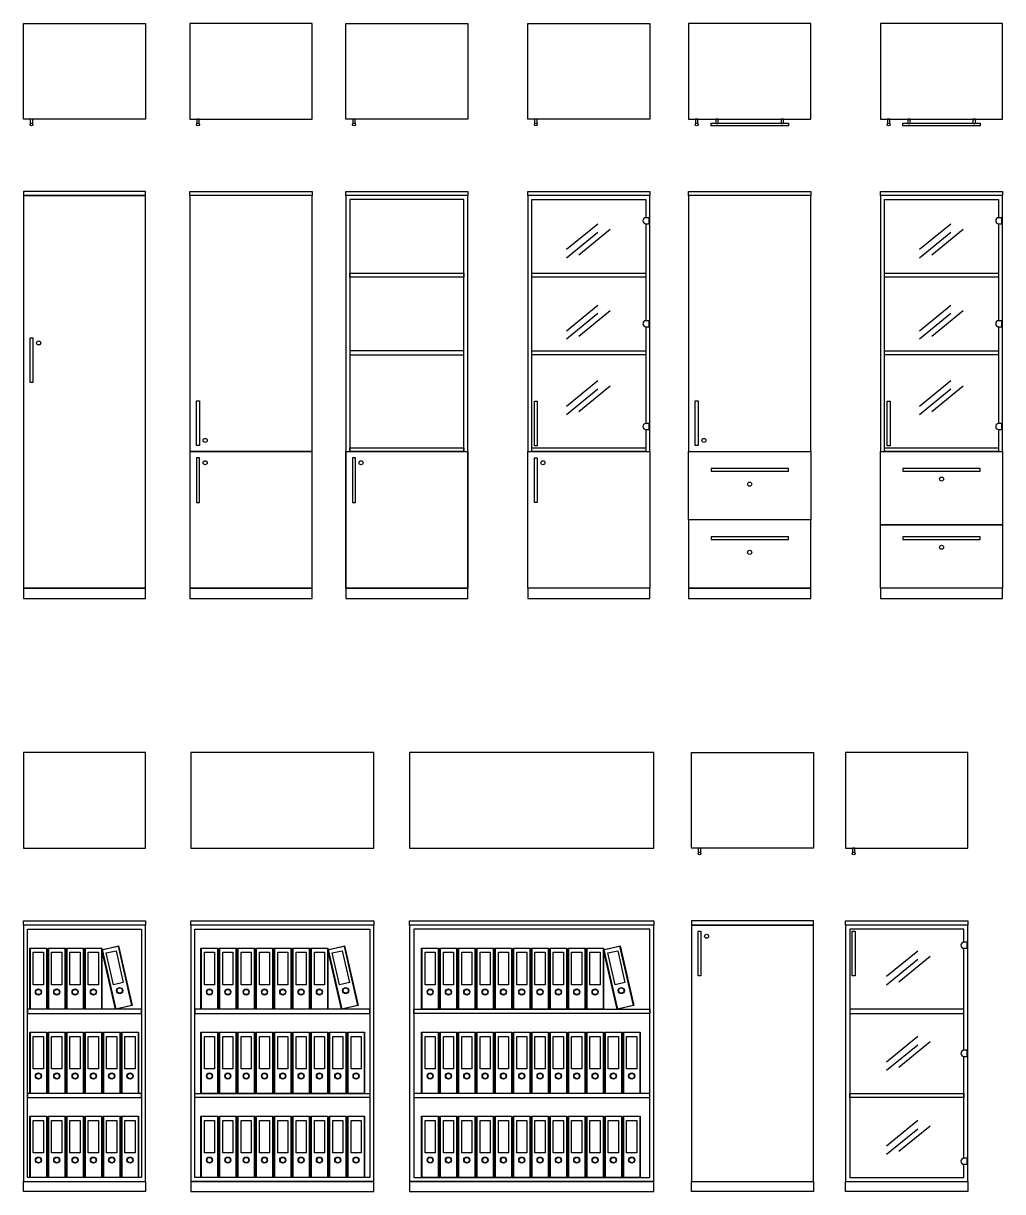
# Model space of a CAD drawing. Header units: inches. Extents: x 40781 to 55192, y 20993 to 33832.
# Drawn here: x 40906 to 45716, y 20993 to 26734 of the extents above; entities that cross this region are included whole.
import ezdxf

# ---------------------------------------------------------------- set-up
doc = ezdxf.new("R2010")
doc.units = ezdxf.units.IN
doc.header["$MEASUREMENT"] = 0
doc.layers.add('linecad.com', color=7, linetype='Continuous')

msp = doc.modelspace()

# ---------------------------------------------------------------- linework, layer by layer
at = {"layer": 'linecad.com'}
for points in [[(40906.5, 26734.1), (41506.5, 26734.1), (41506.5, 26264.1), (40906.5, 26264.1)], [(41724.6, 26264.1), (42324.6, 26264.1), (42324.6, 26734.1), (41724.6, 26734.1)], [(42490.2, 26734.1), (43090.2, 26734.1), (43090.2, 26264.1), (42490.2, 26264.1)], [(43383.6, 26734.1), (43983.6, 26734.1), (43983.6, 26264.1), (43383.6, 26264.1)], [(44174, 26264.1), (44774, 26264.1), (44774, 26734.1), (44174, 26734.1)], [(45116.4, 26264.1), (45716.4, 26264.1), (45716.4, 26734.1), (45116.4, 26734.1)], [(40906.5, 25888.7), (41506.5, 25888.7), (41506.5, 25908.7), (40906.5, 25908.7)], [(41724.6, 25908.7), (42324.6, 25908.7), (42324.6, 25888.7), (41724.6, 25888.7)], [(42490.2, 25908.7), (43090.2, 25908.7), (43090.2, 25888.7), (42490.2, 25888.7)], [(43383.6, 25908.7), (43983.6, 25908.7), (43983.6, 25888.7), (43383.6, 25888.7)], [(44174, 25908.7), (44774, 25908.7), (44774, 25888.7), (44174, 25888.7)], [(45116.4, 25908.7), (45716.4, 25908.7), (45716.4, 25888.7), (45116.4, 25888.7)], [(41506.5, 25888.7), (40906.5, 25888.7), (40906.5, 23958.7), (41506.5, 23958.7)], [(42324.6, 25888.7), (41724.6, 25888.7), (41724.6, 24629.9), (42324.6, 24629.9)], [(43090.2, 25888.7), (42490.2, 25888.7), (42490.2, 23958.7), (43090.2, 23958.7)], [(42510.2, 24629.9), (43070.2, 24629.9), (43070.2, 25868.7), (42510.2, 25868.7)], [(43983.6, 25888.7), (43383.6, 25888.7), (43383.6, 24629.9), (43983.6, 24629.9)], [(44774, 25888.7), (44174, 25888.7), (44174, 24629.9), (44774, 24629.9)], [(45716.4, 25888.7), (45116.4, 25888.7), (45116.4, 24629.9), (45716.4, 24629.9)], [(42510.2, 25507.1), (43070.2, 25507.1), (43070.2, 25487.1), (42510.2, 25487.1)], [(43403.6, 25507.1), (43963.6, 25507.1), (43963.6, 25487.1), (43403.6, 25487.1)], [(45136.4, 25507.1), (45696.4, 25507.1), (45696.4, 25487.1), (45136.4, 25487.1)], [(40939.5, 25188.7), (40953.5, 25188.7), (40953.5, 24968.7), (40939.5, 24968.7)], [(43070.2, 25125.1), (42510.2, 25125.1), (42510.2, 25105.1), (43070.2, 25105.1)], [(43403.6, 25125.1), (43963.6, 25125.1), (43963.6, 25105.1), (43403.6, 25105.1)], [(45136.4, 25125.1), (45696.4, 25125.1), (45696.4, 25105.1), (45136.4, 25105.1)], [(41757.6, 24879.9), (41771.6, 24879.9), (41771.6, 24659.9), (41757.6, 24659.9)], [(43416.7, 24878.2), (43430.6, 24878.2), (43430.6, 24658.2), (43416.7, 24658.2)], [(44207, 24879.9), (44221, 24879.9), (44221, 24659.9), (44207, 24659.9)], [(45149.5, 24878.2), (45163.4, 24878.2), (45163.4, 24658.2), (45149.5, 24658.2)], [(41724.6, 23958.7), (42324.6, 23958.7), (42324.6, 24629.9), (41724.6, 24629.9)], [(42490.2, 24629.9), (43090.2, 24629.9), (43090.2, 23958.7), (42490.2, 23958.7)], [(42510.2, 24649.1), (43070.2, 24649.1), (43070.2, 24629.9), (42510.2, 24629.9)], [(43383.6, 24629.9), (43983.6, 24629.9), (43983.6, 23958.7), (43383.6, 23958.7)], [(43403.6, 24649.1), (43963.6, 24649.1), (43963.6, 24629.9), (43403.6, 24629.9)], [(44174, 24629.9), (44774, 24629.9), (44774, 24294.3), (44174, 24294.3)], [(45116.4, 24629.9), (45716.4, 24629.9), (45716.4, 24269.3), (45116.4, 24269.3)], [(45136.4, 24649.1), (45696.4, 24649.1), (45696.4, 24629.9), (45136.4, 24629.9)], [(41757.6, 24379.9), (41771.6, 24379.9), (41771.6, 24599.9), (41757.6, 24599.9)], [(42523.2, 24379.9), (42537.2, 24379.9), (42537.2, 24599.9), (42523.2, 24599.9)], [(43416.6, 24599.9), (43430.6, 24599.9), (43430.6, 24379.9), (43416.6, 24379.9)], [(44284, 24532.9), (44664, 24532.9), (44664, 24546.9), (44284, 24546.9)], [(45226.4, 24532.9), (45606.4, 24532.9), (45606.4, 24546.9), (45226.4, 24546.9)], [(44774, 24294.3), (44174, 24294.3), (44174, 23958.7), (44774, 23958.7)], [(45116.4, 24269.3), (45716.4, 24269.3), (45716.4, 23958.7), (45116.4, 23958.7)], [(44284, 24197.3), (44664, 24197.3), (44664, 24211.3), (44284, 24211.3)], [(45226.4, 24197.3), (45606.4, 24197.3), (45606.4, 24211.3), (45226.4, 24211.3)], [(40906.5, 23908.7), (41506.5, 23908.7), (41506.5, 23958.7), (40906.5, 23958.7)], [(42324.6, 23958.7), (41724.6, 23958.7), (41724.6, 23908.7), (42324.6, 23908.7)], [(42490.2, 23908.7), (43090.2, 23908.7), (43090.2, 23958.7), (42490.2, 23958.7)], [(43983.6, 23958.7), (43383.6, 23958.7), (43383.6, 23908.7), (43983.6, 23908.7)], [(44174, 23908.7), (44774, 23908.7), (44774, 23958.7), (44174, 23958.7)], [(45716.4, 23958.7), (45116.4, 23958.7), (45116.4, 23908.7), (45716.4, 23908.7)], [(40906.5, 22682), (41506.5, 22682), (41506.5, 23152), (40906.5, 23152)], [(41728.6, 22682), (42628.6, 22682), (42628.6, 23152), (41728.6, 23152)], [(42803.6, 22682), (44003.6, 22682), (44003.6, 23152), (42803.6, 23152)], [(44187.5, 23152), (44787.5, 23152), (44787.5, 22682), (44187.5, 22682)], [(44945.1, 22682), (45545.1, 22682), (45545.1, 23152), (44945.1, 23152)], [(40906.5, 22323.5), (41506.5, 22323.5), (41506.5, 22303.5), (40906.5, 22303.5)], [(41506.5, 22303.5), (40906.5, 22303.5), (40906.5, 21043.5), (41506.5, 21043.5)], [(41486.5, 21063.5), (40926.5, 21063.5), (40926.5, 22283.5), (41486.5, 22283.5)], [(41728.6, 22323.5), (42628.6, 22323.5), (42628.6, 22303.5), (41728.6, 22303.5)], [(42628.6, 22303.5), (41728.6, 22303.5), (41728.6, 21043.5), (42628.6, 21043.5)], [(42608.6, 21063.5), (41748.6, 21063.5), (41748.6, 22283.5), (42608.6, 22283.5)], [(42803.6, 22323.5), (44003.6, 22323.5), (44003.6, 22303.5), (42803.6, 22303.5)], [(44003.6, 22303.5), (42803.6, 22303.5), (42803.6, 21043.5), (44003.6, 21043.5)], [(42823.6, 21063.5), (43983.6, 21063.5), (43983.6, 22283.5), (42823.6, 22283.5)], [(44187.5, 22303.5), (44787.5, 22303.5), (44787.5, 22323.5), (44187.5, 22323.5)], [(44787.5, 22303.5), (44187.5, 22303.5), (44187.5, 21043.5), (44787.5, 21043.5)], [(44945.1, 22323.5), (45545.1, 22323.5), (45545.1, 22303.5), (44945.1, 22303.5)], [(45545.1, 22303.5), (44945.1, 22303.5), (44945.1, 21043.5), (45545.1, 21043.5)], [(44220.5, 22273.5), (44234.5, 22273.5), (44234.5, 22053.5), (44220.5, 22053.5)], [(44978.1, 22273.5), (44992.1, 22273.5), (44992.1, 22053.5), (44978.1, 22053.5)], [(40938.5, 22189.5), (41022.2, 22189.5), (41022.2, 21889.5), (40938.5, 21889.5)], [(40941.3, 22189.5), (41019.6, 22189.5), (41019.6, 21889.5), (40941.3, 21889.5)], [(40955.4, 22169.5), (41005.4, 22169.5), (41005.4, 22009.5), (40955.4, 22009.5)], [(41028.5, 22189.5), (41112.2, 22189.5), (41112.2, 21889.5), (41028.5, 21889.5)], [(41031.3, 22189.5), (41109.6, 22189.5), (41109.6, 21889.5), (41031.3, 21889.5)], [(41045.4, 22169.5), (41095.4, 22169.5), (41095.4, 22009.5), (41045.4, 22009.5)], [(41118.5, 22189.5), (41202.2, 22189.5), (41202.2, 21889.5), (41118.5, 21889.5)], [(41121.3, 22189.5), (41199.6, 22189.5), (41199.6, 21889.5), (41121.3, 21889.5)], [(41135.4, 22169.5), (41185.4, 22169.5), (41185.4, 22009.5), (41135.4, 22009.5)], [(41208.5, 22189.5), (41292.2, 22189.5), (41292.2, 21889.5), (41208.5, 21889.5)], [(41211.3, 22189.5), (41289.6, 22189.5), (41289.6, 21889.5), (41211.3, 21889.5)], [(41225.4, 22169.5), (41275.4, 22169.5), (41275.4, 22009.5), (41225.4, 22009.5)], [(41292.2, 22182), (41373.8, 22200.6), (41440.4, 21908.1), (41358.8, 21889.5)], [(41295, 22182.6), (41371.3, 22200), (41437.9, 21907.5), (41361.5, 21890.1)], [(41313.2, 22166.3), (41361.9, 22177.4), (41397.4, 22021.4), (41348.7, 22010.3)], [(41778.9, 22189.5), (41862.6, 22189.5), (41862.6, 21889.5), (41778.9, 21889.5)], [(41781.7, 22189.5), (41860, 22189.5), (41860, 21889.5), (41781.7, 21889.5)], [(41795.8, 22169.5), (41845.8, 22169.5), (41845.8, 22009.5), (41795.8, 22009.5)], [(41868.9, 22189.5), (41952.6, 22189.5), (41952.6, 21889.5), (41868.9, 21889.5)], [(41871.7, 22189.5), (41950, 22189.5), (41950, 21889.5), (41871.7, 21889.5)], [(41885.8, 22169.5), (41935.8, 22169.5), (41935.8, 22009.5), (41885.8, 22009.5)], [(41958.9, 22189.5), (42042.6, 22189.5), (42042.6, 21889.5), (41958.9, 21889.5)], [(41961.7, 22189.5), (42040, 22189.5), (42040, 21889.5), (41961.7, 21889.5)], [(41975.8, 22169.5), (42025.8, 22169.5), (42025.8, 22009.5), (41975.8, 22009.5)], [(42048.9, 22189.5), (42132.6, 22189.5), (42132.6, 21889.5), (42048.9, 21889.5)], [(42051.7, 22189.5), (42130, 22189.5), (42130, 21889.5), (42051.7, 21889.5)], [(42065.8, 22169.5), (42115.8, 22169.5), (42115.8, 22009.5), (42065.8, 22009.5)], [(42138.9, 22189.5), (42222.6, 22189.5), (42222.6, 21889.5), (42138.9, 21889.5)], [(42141.7, 22189.5), (42220, 22189.5), (42220, 21889.5), (42141.7, 21889.5)], [(42155.8, 22169.5), (42205.8, 22169.5), (42205.8, 22009.5), (42155.8, 22009.5)], [(42228.9, 22189.5), (42312.6, 22189.5), (42312.6, 21889.5), (42228.9, 21889.5)], [(42231.7, 22189.5), (42310, 22189.5), (42310, 21889.5), (42231.7, 21889.5)], [(42245.8, 22169.5), (42295.8, 22169.5), (42295.8, 22009.5), (42245.8, 22009.5)], [(42318.9, 22189.5), (42402.6, 22189.5), (42402.6, 21889.5), (42318.9, 21889.5)], [(42321.7, 22189.5), (42400, 22189.5), (42400, 21889.5), (42321.7, 21889.5)], [(42335.8, 22169.5), (42385.8, 22169.5), (42385.8, 22009.5), (42335.8, 22009.5)], [(42402.6, 22182), (42484.2, 22200.6), (42550.8, 21908.1), (42469.2, 21889.5)], [(42405.3, 22182.6), (42481.6, 22200), (42548.2, 21907.5), (42471.9, 21890.1)], [(42423.6, 22166.3), (42472.3, 22177.4), (42507.8, 22021.4), (42459.1, 22010.3)], [(42862.6, 22189.5), (42946.3, 22189.5), (42946.3, 21889.5), (42862.6, 21889.5)], [(42865.4, 22189.5), (42943.7, 22189.5), (42943.7, 21889.5), (42865.4, 21889.5)], [(42879.5, 22169.5), (42929.5, 22169.5), (42929.5, 22009.5), (42879.5, 22009.5)], [(42952.6, 22189.5), (43036.3, 22189.5), (43036.3, 21889.5), (42952.6, 21889.5)], [(42955.4, 22189.5), (43033.7, 22189.5), (43033.7, 21889.5), (42955.4, 21889.5)], [(42969.5, 22169.5), (43019.5, 22169.5), (43019.5, 22009.5), (42969.5, 22009.5)], [(43042.6, 22189.5), (43126.3, 22189.5), (43126.3, 21889.5), (43042.6, 21889.5)], [(43045.4, 22189.5), (43123.7, 22189.5), (43123.7, 21889.5), (43045.4, 21889.5)], [(43059.5, 22169.5), (43109.5, 22169.5), (43109.5, 22009.5), (43059.5, 22009.5)], [(43132.6, 22189.5), (43216.3, 22189.5), (43216.3, 21889.5), (43132.6, 21889.5)], [(43135.4, 22189.5), (43213.7, 22189.5), (43213.7, 21889.5), (43135.4, 21889.5)], [(43149.5, 22169.5), (43199.5, 22169.5), (43199.5, 22009.5), (43149.5, 22009.5)], [(43222.6, 22189.5), (43306.3, 22189.5), (43306.3, 21889.5), (43222.6, 21889.5)], [(43225.4, 22189.5), (43303.7, 22189.5), (43303.7, 21889.5), (43225.4, 21889.5)], [(43239.5, 22169.5), (43289.5, 22169.5), (43289.5, 22009.5), (43239.5, 22009.5)], [(43312.6, 22189.5), (43396.3, 22189.5), (43396.3, 21889.5), (43312.6, 21889.5)], [(43315.4, 22189.5), (43393.7, 22189.5), (43393.7, 21889.5), (43315.4, 21889.5)], [(43329.5, 22169.5), (43379.5, 22169.5), (43379.5, 22009.5), (43329.5, 22009.5)], [(43402.6, 22189.5), (43486.3, 22189.5), (43486.3, 21889.5), (43402.6, 21889.5)], [(43405.4, 22189.5), (43483.7, 22189.5), (43483.7, 21889.5), (43405.4, 21889.5)], [(43419.5, 22169.5), (43469.5, 22169.5), (43469.5, 22009.5), (43419.5, 22009.5)], [(43492.6, 22189.5), (43576.3, 22189.5), (43576.3, 21889.5), (43492.6, 21889.5)], [(43495.4, 22189.5), (43573.7, 22189.5), (43573.7, 21889.5), (43495.4, 21889.5)], [(43509.5, 22169.5), (43559.5, 22169.5), (43559.5, 22009.5), (43509.5, 22009.5)], [(43582.6, 22189.5), (43666.3, 22189.5), (43666.3, 21889.5), (43582.6, 21889.5)], [(43585.4, 22189.5), (43663.7, 22189.5), (43663.7, 21889.5), (43585.4, 21889.5)], [(43599.5, 22169.5), (43649.5, 22169.5), (43649.5, 22009.5), (43599.5, 22009.5)], [(43672.6, 22189.5), (43756.3, 22189.5), (43756.3, 21889.5), (43672.6, 21889.5)], [(43675.4, 22189.5), (43753.7, 22189.5), (43753.7, 21889.5), (43675.4, 21889.5)], [(43689.5, 22169.5), (43739.5, 22169.5), (43739.5, 22009.5), (43689.5, 22009.5)], [(43756.3, 22182), (43837.9, 22200.6), (43904.5, 21908.1), (43822.9, 21889.5)], [(43759, 22182.6), (43835.3, 22200), (43901.9, 21907.5), (43825.6, 21890.1)], [(43777.2, 22166.3), (43826, 22177.4), (43861.5, 22021.4), (43812.8, 22010.3)], [(40926.5, 21869.5), (41486.5, 21869.5), (41486.5, 21889.5), (40926.5, 21889.5)], [(41748.6, 21869.5), (42608.6, 21869.5), (42608.6, 21889.5), (41748.6, 21889.5)], [(43983.6, 21869.5), (42823.6, 21869.5), (42823.6, 21889.5), (43983.6, 21889.5)], [(44965.1, 21869.5), (45525.1, 21869.5), (45525.1, 21889.5), (44965.1, 21889.5)], [(40938.5, 21776.5), (41022.2, 21776.5), (41022.2, 21476.5), (40938.5, 21476.5)], [(40941.3, 21776.5), (41019.6, 21776.5), (41019.6, 21476.5), (40941.3, 21476.5)], [(41028.5, 21776.5), (41112.2, 21776.5), (41112.2, 21476.5), (41028.5, 21476.5)], [(41031.3, 21776.5), (41109.6, 21776.5), (41109.6, 21476.5), (41031.3, 21476.5)], [(41118.5, 21776.5), (41202.2, 21776.5), (41202.2, 21476.5), (41118.5, 21476.5)], [(41121.3, 21776.5), (41199.6, 21776.5), (41199.6, 21476.5), (41121.3, 21476.5)], [(41208.5, 21776.5), (41292.2, 21776.5), (41292.2, 21476.5), (41208.5, 21476.5)], [(41211.3, 21776.5), (41289.6, 21776.5), (41289.6, 21476.5), (41211.3, 21476.5)], [(41298.5, 21776.5), (41382.2, 21776.5), (41382.2, 21476.5), (41298.5, 21476.5)], [(41301.3, 21776.5), (41379.6, 21776.5), (41379.6, 21476.5), (41301.3, 21476.5)], [(41388.5, 21776.5), (41472.2, 21776.5), (41472.2, 21476.5), (41388.5, 21476.5)], [(41391.3, 21776.5), (41469.6, 21776.5), (41469.6, 21476.5), (41391.3, 21476.5)], [(41778.9, 21776.5), (41862.6, 21776.5), (41862.6, 21476.5), (41778.9, 21476.5)], [(41781.7, 21776.5), (41860, 21776.5), (41860, 21476.5), (41781.7, 21476.5)], [(41868.9, 21776.5), (41952.6, 21776.5), (41952.6, 21476.5), (41868.9, 21476.5)], [(41871.7, 21776.5), (41950, 21776.5), (41950, 21476.5), (41871.7, 21476.5)], [(41958.9, 21776.5), (42042.6, 21776.5), (42042.6, 21476.5), (41958.9, 21476.5)], [(41961.7, 21776.5), (42040, 21776.5), (42040, 21476.5), (41961.7, 21476.5)], [(42048.9, 21776.5), (42132.6, 21776.5), (42132.6, 21476.5), (42048.9, 21476.5)], [(42051.7, 21776.5), (42130, 21776.5), (42130, 21476.5), (42051.7, 21476.5)], [(42138.9, 21776.5), (42222.6, 21776.5), (42222.6, 21476.5), (42138.9, 21476.5)], [(42141.7, 21776.5), (42220, 21776.5), (42220, 21476.5), (42141.7, 21476.5)], [(42228.9, 21776.5), (42312.6, 21776.5), (42312.6, 21476.5), (42228.9, 21476.5)], [(42231.7, 21776.5), (42310, 21776.5), (42310, 21476.5), (42231.7, 21476.5)], [(42318.9, 21776.5), (42402.6, 21776.5), (42402.6, 21476.5), (42318.9, 21476.5)], [(42321.7, 21776.5), (42400, 21776.5), (42400, 21476.5), (42321.7, 21476.5)], [(42408.9, 21776.5), (42492.6, 21776.5), (42492.6, 21476.5), (42408.9, 21476.5)], [(42411.7, 21776.5), (42490, 21776.5), (42490, 21476.5), (42411.7, 21476.5)], [(42498.9, 21776.5), (42582.6, 21776.5), (42582.6, 21476.5), (42498.9, 21476.5)], [(42501.7, 21776.5), (42580, 21776.5), (42580, 21476.5), (42501.7, 21476.5)], [(42862.6, 21776.5), (42946.3, 21776.5), (42946.3, 21476.5), (42862.6, 21476.5)], [(42865.4, 21776.5), (42943.7, 21776.5), (42943.7, 21476.5), (42865.4, 21476.5)], [(42952.6, 21776.5), (43036.3, 21776.5), (43036.3, 21476.5), (42952.6, 21476.5)], [(42955.4, 21776.5), (43033.7, 21776.5), (43033.7, 21476.5), (42955.4, 21476.5)], [(43042.6, 21776.5), (43126.3, 21776.5), (43126.3, 21476.5), (43042.6, 21476.5)], [(43045.4, 21776.5), (43123.7, 21776.5), (43123.7, 21476.5), (43045.4, 21476.5)], [(43132.6, 21776.5), (43216.3, 21776.5), (43216.3, 21476.5), (43132.6, 21476.5)], [(43135.4, 21776.5), (43213.7, 21776.5), (43213.7, 21476.5), (43135.4, 21476.5)], [(43222.6, 21776.5), (43306.3, 21776.5), (43306.3, 21476.5), (43222.6, 21476.5)], [(43225.4, 21776.5), (43303.7, 21776.5), (43303.7, 21476.5), (43225.4, 21476.5)], [(43312.6, 21776.5), (43396.3, 21776.5), (43396.3, 21476.5), (43312.6, 21476.5)], [(43315.4, 21776.5), (43393.7, 21776.5), (43393.7, 21476.5), (43315.4, 21476.5)], [(43402.6, 21776.5), (43486.3, 21776.5), (43486.3, 21476.5), (43402.6, 21476.5)], [(43405.4, 21776.5), (43483.7, 21776.5), (43483.7, 21476.5), (43405.4, 21476.5)], [(43492.6, 21776.5), (43576.3, 21776.5), (43576.3, 21476.5), (43492.6, 21476.5)], [(43495.4, 21776.5), (43573.7, 21776.5), (43573.7, 21476.5), (43495.4, 21476.5)], [(43582.6, 21776.5), (43666.3, 21776.5), (43666.3, 21476.5), (43582.6, 21476.5)], [(43585.4, 21776.5), (43663.7, 21776.5), (43663.7, 21476.5), (43585.4, 21476.5)], [(43672.6, 21776.5), (43756.3, 21776.5), (43756.3, 21476.5), (43672.6, 21476.5)], [(43675.4, 21776.5), (43753.7, 21776.5), (43753.7, 21476.5), (43675.4, 21476.5)], [(43762.6, 21776.5), (43846.3, 21776.5), (43846.3, 21476.5), (43762.6, 21476.5)], [(43765.4, 21776.5), (43843.7, 21776.5), (43843.7, 21476.5), (43765.4, 21476.5)], [(43852.6, 21776.5), (43936.3, 21776.5), (43936.3, 21476.5), (43852.6, 21476.5)], [(43855.4, 21776.5), (43933.7, 21776.5), (43933.7, 21476.5), (43855.4, 21476.5)], [(40955.4, 21756.5), (41005.4, 21756.5), (41005.4, 21596.5), (40955.4, 21596.5)], [(41045.4, 21756.5), (41095.4, 21756.5), (41095.4, 21596.5), (41045.4, 21596.5)], [(41135.4, 21756.5), (41185.4, 21756.5), (41185.4, 21596.5), (41135.4, 21596.5)], [(41225.4, 21756.5), (41275.4, 21756.5), (41275.4, 21596.5), (41225.4, 21596.5)], [(41315.4, 21756.5), (41365.4, 21756.5), (41365.4, 21596.5), (41315.4, 21596.5)], [(41405.4, 21756.5), (41455.4, 21756.5), (41455.4, 21596.5), (41405.4, 21596.5)], [(41795.8, 21756.5), (41845.8, 21756.5), (41845.8, 21596.5), (41795.8, 21596.5)], [(41885.8, 21756.5), (41935.8, 21756.5), (41935.8, 21596.5), (41885.8, 21596.5)], [(41975.8, 21756.5), (42025.8, 21756.5), (42025.8, 21596.5), (41975.8, 21596.5)], [(42065.8, 21756.5), (42115.8, 21756.5), (42115.8, 21596.5), (42065.8, 21596.5)], [(42155.8, 21756.5), (42205.8, 21756.5), (42205.8, 21596.5), (42155.8, 21596.5)], [(42245.8, 21756.5), (42295.8, 21756.5), (42295.8, 21596.5), (42245.8, 21596.5)], [(42335.8, 21756.5), (42385.8, 21756.5), (42385.8, 21596.5), (42335.8, 21596.5)], [(42425.8, 21756.5), (42475.8, 21756.5), (42475.8, 21596.5), (42425.8, 21596.5)], [(42515.8, 21756.5), (42565.8, 21756.5), (42565.8, 21596.5), (42515.8, 21596.5)], [(42879.5, 21756.5), (42929.5, 21756.5), (42929.5, 21596.5), (42879.5, 21596.5)], [(42969.5, 21756.5), (43019.5, 21756.5), (43019.5, 21596.5), (42969.5, 21596.5)], [(43059.5, 21756.5), (43109.5, 21756.5), (43109.5, 21596.5), (43059.5, 21596.5)], [(43149.5, 21756.5), (43199.5, 21756.5), (43199.5, 21596.5), (43149.5, 21596.5)], [(43239.5, 21756.5), (43289.5, 21756.5), (43289.5, 21596.5), (43239.5, 21596.5)], [(43329.5, 21756.5), (43379.5, 21756.5), (43379.5, 21596.5), (43329.5, 21596.5)], [(43419.5, 21756.5), (43469.5, 21756.5), (43469.5, 21596.5), (43419.5, 21596.5)], [(43509.5, 21756.5), (43559.5, 21756.5), (43559.5, 21596.5), (43509.5, 21596.5)], [(43599.5, 21756.5), (43649.5, 21756.5), (43649.5, 21596.5), (43599.5, 21596.5)], [(43689.5, 21756.5), (43739.5, 21756.5), (43739.5, 21596.5), (43689.5, 21596.5)], [(43779.5, 21756.5), (43829.5, 21756.5), (43829.5, 21596.5), (43779.5, 21596.5)], [(43869.5, 21756.5), (43919.5, 21756.5), (43919.5, 21596.5), (43869.5, 21596.5)], [(40926.5, 21456.5), (41486.5, 21456.5), (41486.5, 21476.5), (40926.5, 21476.5)], [(41748.6, 21476.5), (42608.6, 21476.5), (42608.6, 21456.5), (41748.6, 21456.5)], [(42823.6, 21456.5), (43983.6, 21456.5), (43983.6, 21476.5), (42823.6, 21476.5)], [(45525.1, 21456.5), (44965.1, 21456.5), (44965.1, 21476.5), (45525.1, 21476.5)], [(40938.5, 21363.5), (41022.2, 21363.5), (41022.2, 21063.5), (40938.5, 21063.5)], [(40941.3, 21363.5), (41019.6, 21363.5), (41019.6, 21063.5), (40941.3, 21063.5)], [(41028.5, 21363.5), (41112.2, 21363.5), (41112.2, 21063.5), (41028.5, 21063.5)], [(41031.3, 21363.5), (41109.6, 21363.5), (41109.6, 21063.5), (41031.3, 21063.5)], [(41118.5, 21363.5), (41202.2, 21363.5), (41202.2, 21063.5), (41118.5, 21063.5)], [(41121.3, 21363.5), (41199.6, 21363.5), (41199.6, 21063.5), (41121.3, 21063.5)], [(41208.5, 21363.5), (41292.2, 21363.5), (41292.2, 21063.5), (41208.5, 21063.5)], [(41211.3, 21363.5), (41289.6, 21363.5), (41289.6, 21063.5), (41211.3, 21063.5)], [(41298.5, 21363.5), (41382.2, 21363.5), (41382.2, 21063.5), (41298.5, 21063.5)], [(41301.3, 21363.5), (41379.6, 21363.5), (41379.6, 21063.5), (41301.3, 21063.5)], [(41388.5, 21363.5), (41472.2, 21363.5), (41472.2, 21063.5), (41388.5, 21063.5)], [(41391.3, 21363.5), (41469.6, 21363.5), (41469.6, 21063.5), (41391.3, 21063.5)], [(41778.9, 21363.5), (41862.6, 21363.5), (41862.6, 21063.5), (41778.9, 21063.5)], [(41781.7, 21363.5), (41860, 21363.5), (41860, 21063.5), (41781.7, 21063.5)], [(41868.9, 21363.5), (41952.6, 21363.5), (41952.6, 21063.5), (41868.9, 21063.5)], [(41871.7, 21363.5), (41950, 21363.5), (41950, 21063.5), (41871.7, 21063.5)], [(41958.9, 21363.5), (42042.6, 21363.5), (42042.6, 21063.5), (41958.9, 21063.5)], [(41961.7, 21363.5), (42040, 21363.5), (42040, 21063.5), (41961.7, 21063.5)], [(42048.9, 21363.5), (42132.6, 21363.5), (42132.6, 21063.5), (42048.9, 21063.5)], [(42051.7, 21363.5), (42130, 21363.5), (42130, 21063.5), (42051.7, 21063.5)], [(42138.9, 21363.5), (42222.6, 21363.5), (42222.6, 21063.5), (42138.9, 21063.5)], [(42141.7, 21363.5), (42220, 21363.5), (42220, 21063.5), (42141.7, 21063.5)], [(42228.9, 21363.5), (42312.6, 21363.5), (42312.6, 21063.5), (42228.9, 21063.5)], [(42231.7, 21363.5), (42310, 21363.5), (42310, 21063.5), (42231.7, 21063.5)], [(42318.9, 21363.5), (42402.6, 21363.5), (42402.6, 21063.5), (42318.9, 21063.5)], [(42321.7, 21363.5), (42400, 21363.5), (42400, 21063.5), (42321.7, 21063.5)], [(42408.9, 21363.5), (42492.6, 21363.5), (42492.6, 21063.5), (42408.9, 21063.5)], [(42411.7, 21363.5), (42490, 21363.5), (42490, 21063.5), (42411.7, 21063.5)], [(42498.9, 21363.5), (42582.6, 21363.5), (42582.6, 21063.5), (42498.9, 21063.5)], [(42501.7, 21363.5), (42580, 21363.5), (42580, 21063.5), (42501.7, 21063.5)], [(42862.6, 21363.5), (42946.3, 21363.5), (42946.3, 21063.5), (42862.6, 21063.5)], [(42865.4, 21363.5), (42943.7, 21363.5), (42943.7, 21063.5), (42865.4, 21063.5)], [(42952.6, 21363.5), (43036.3, 21363.5), (43036.3, 21063.5), (42952.6, 21063.5)], [(42955.4, 21363.5), (43033.7, 21363.5), (43033.7, 21063.5), (42955.4, 21063.5)], [(43042.6, 21363.5), (43126.3, 21363.5), (43126.3, 21063.5), (43042.6, 21063.5)], [(43045.4, 21363.5), (43123.7, 21363.5), (43123.7, 21063.5), (43045.4, 21063.5)], [(43132.6, 21363.5), (43216.3, 21363.5), (43216.3, 21063.5), (43132.6, 21063.5)], [(43135.4, 21363.5), (43213.7, 21363.5), (43213.7, 21063.5), (43135.4, 21063.5)], [(43222.6, 21363.5), (43306.3, 21363.5), (43306.3, 21063.5), (43222.6, 21063.5)], [(43225.4, 21363.5), (43303.7, 21363.5), (43303.7, 21063.5), (43225.4, 21063.5)], [(43312.6, 21363.5), (43396.3, 21363.5), (43396.3, 21063.5), (43312.6, 21063.5)], [(43315.4, 21363.5), (43393.7, 21363.5), (43393.7, 21063.5), (43315.4, 21063.5)], [(43402.6, 21363.5), (43486.3, 21363.5), (43486.3, 21063.5), (43402.6, 21063.5)], [(43405.4, 21363.5), (43483.7, 21363.5), (43483.7, 21063.5), (43405.4, 21063.5)], [(43492.6, 21363.5), (43576.3, 21363.5), (43576.3, 21063.5), (43492.6, 21063.5)], [(43495.4, 21363.5), (43573.7, 21363.5), (43573.7, 21063.5), (43495.4, 21063.5)], [(43582.6, 21363.5), (43666.3, 21363.5), (43666.3, 21063.5), (43582.6, 21063.5)], [(43585.4, 21363.5), (43663.7, 21363.5), (43663.7, 21063.5), (43585.4, 21063.5)], [(43672.6, 21363.5), (43756.3, 21363.5), (43756.3, 21063.5), (43672.6, 21063.5)], [(43675.4, 21363.5), (43753.7, 21363.5), (43753.7, 21063.5), (43675.4, 21063.5)], [(43762.6, 21363.5), (43846.3, 21363.5), (43846.3, 21063.5), (43762.6, 21063.5)], [(43765.4, 21363.5), (43843.7, 21363.5), (43843.7, 21063.5), (43765.4, 21063.5)], [(43852.6, 21363.5), (43936.3, 21363.5), (43936.3, 21063.5), (43852.6, 21063.5)], [(43855.4, 21363.5), (43933.7, 21363.5), (43933.7, 21063.5), (43855.4, 21063.5)], [(40955.4, 21343.5), (41005.4, 21343.5), (41005.4, 21183.5), (40955.4, 21183.5)], [(41045.4, 21343.5), (41095.4, 21343.5), (41095.4, 21183.5), (41045.4, 21183.5)], [(41135.4, 21343.5), (41185.4, 21343.5), (41185.4, 21183.5), (41135.4, 21183.5)], [(41225.4, 21343.5), (41275.4, 21343.5), (41275.4, 21183.5), (41225.4, 21183.5)], [(41315.4, 21343.5), (41365.4, 21343.5), (41365.4, 21183.5), (41315.4, 21183.5)], [(41405.4, 21343.5), (41455.4, 21343.5), (41455.4, 21183.5), (41405.4, 21183.5)], [(41795.8, 21343.5), (41845.8, 21343.5), (41845.8, 21183.5), (41795.8, 21183.5)], [(41885.8, 21343.5), (41935.8, 21343.5), (41935.8, 21183.5), (41885.8, 21183.5)], [(41975.8, 21343.5), (42025.8, 21343.5), (42025.8, 21183.5), (41975.8, 21183.5)], [(42065.8, 21343.5), (42115.8, 21343.5), (42115.8, 21183.5), (42065.8, 21183.5)], [(42155.8, 21343.5), (42205.8, 21343.5), (42205.8, 21183.5), (42155.8, 21183.5)], [(42245.8, 21343.5), (42295.8, 21343.5), (42295.8, 21183.5), (42245.8, 21183.5)], [(42335.8, 21343.5), (42385.8, 21343.5), (42385.8, 21183.5), (42335.8, 21183.5)], [(42425.8, 21343.5), (42475.8, 21343.5), (42475.8, 21183.5), (42425.8, 21183.5)], [(42515.8, 21343.5), (42565.8, 21343.5), (42565.8, 21183.5), (42515.8, 21183.5)], [(42879.5, 21343.5), (42929.5, 21343.5), (42929.5, 21183.5), (42879.5, 21183.5)], [(42969.5, 21343.5), (43019.5, 21343.5), (43019.5, 21183.5), (42969.5, 21183.5)], [(43059.5, 21343.5), (43109.5, 21343.5), (43109.5, 21183.5), (43059.5, 21183.5)], [(43149.5, 21343.5), (43199.5, 21343.5), (43199.5, 21183.5), (43149.5, 21183.5)], [(43239.5, 21343.5), (43289.5, 21343.5), (43289.5, 21183.5), (43239.5, 21183.5)], [(43329.5, 21343.5), (43379.5, 21343.5), (43379.5, 21183.5), (43329.5, 21183.5)], [(43419.5, 21343.5), (43469.5, 21343.5), (43469.5, 21183.5), (43419.5, 21183.5)], [(43509.5, 21343.5), (43559.5, 21343.5), (43559.5, 21183.5), (43509.5, 21183.5)], [(43599.5, 21343.5), (43649.5, 21343.5), (43649.5, 21183.5), (43599.5, 21183.5)], [(43689.5, 21343.5), (43739.5, 21343.5), (43739.5, 21183.5), (43689.5, 21183.5)], [(43779.5, 21343.5), (43829.5, 21343.5), (43829.5, 21183.5), (43779.5, 21183.5)], [(43869.5, 21343.5), (43919.5, 21343.5), (43919.5, 21183.5), (43869.5, 21183.5)], [(40906.5, 21043.5), (41506.5, 21043.5), (41506.5, 20993.5), (40906.5, 20993.5)], [(41728.6, 20993.5), (42628.6, 20993.5), (42628.6, 21043.5), (41728.6, 21043.5)], [(42803.6, 20993.5), (44003.6, 20993.5), (44003.6, 21043.5), (42803.6, 21043.5)], [(44187.5, 21043.5), (44787.5, 21043.5), (44787.5, 20993.5), (44187.5, 20993.5)], [(44945.1, 21043.5), (45545.1, 21043.5), (45545.1, 20993.5), (44945.1, 20993.5)]]:
    msp.add_lwpolyline(points, close=True, dxfattribs=at)
for points in [[(40952.5, 26240.7), (40952.5, 26264.1), (40940.5, 26264.1), (40940.5, 26240.7)], [(41770.6, 26240.7), (41770.6, 26264.1), (41758.6, 26264.1), (41758.6, 26240.7)], [(42536.2, 26240.7), (42536.2, 26264.1), (42524.2, 26264.1), (42524.2, 26240.7)], [(43429.6, 26240.7), (43429.6, 26264.1), (43417.6, 26264.1), (43417.6, 26240.7)], [(44220, 26240.7), (44220, 26264.1), (44208, 26264.1), (44208, 26240.7)], [(44640, 26244.1), (44664, 26244.1), (44664, 26230.1), (44284, 26230.1), (44284, 26244.1), (44308, 26244.1)], [(44320, 26244.1), (44628, 26244.1)], [(45162.4, 26240.7), (45162.4, 26264.1), (45150.4, 26264.1), (45150.4, 26240.7)], [(45582.4, 26244.1), (45606.4, 26244.1), (45606.4, 26230.1), (45226.4, 26230.1), (45226.4, 26244.1), (45250.4, 26244.1)], [(45262.4, 26244.1), (45570.4, 26244.1)], [(43963.6, 24738.6), (43963.6, 24629.9), (43403.6, 24629.9), (43403.6, 25868.7), (43963.6, 25868.7), (43963.6, 25778.9)], [(45696.4, 24738.6), (45696.4, 24629.9), (45136.4, 24629.9), (45136.4, 25868.7), (45696.4, 25868.7), (45696.4, 25778.9)], [(43574.9, 25623.8), (43728.7, 25749.1)], [(43635.2, 25597.5), (43789, 25722.7)], [(43963.6, 25749.8), (43963.6, 25272.7)], [(45307.6, 25623.8), (45461.5, 25749.1)], [(45368, 25597.5), (45521.8, 25722.7)], [(45696.4, 25749.8), (45696.4, 25272.7)], [(43574.9, 25582.4), (43728.7, 25707.7)], [(45307.6, 25582.4), (45461.5, 25707.7)], [(43574.9, 25223.8), (43728.7, 25349.1)], [(43635.2, 25197.5), (43789, 25322.7)], [(45307.6, 25223.8), (45461.5, 25349.1)], [(45368, 25197.5), (45521.8, 25322.7)], [(43728.7, 25307.7), (43574.9, 25182.4)], [(45461.5, 25307.7), (45307.6, 25182.4)], [(43963.6, 25243.6), (43963.6, 24767.7)], [(45696.4, 25243.6), (45696.4, 24767.7)], [(43574.9, 24853.8), (43728.7, 24979.1)], [(45307.6, 24853.8), (45461.5, 24979.1)], [(43574.9, 24812.4), (43728.7, 24937.7)], [(43635.2, 24827.5), (43789, 24952.7)], [(45307.6, 24812.4), (45461.5, 24937.7)], [(45368, 24827.5), (45521.8, 24952.7)], [(44233.5, 22658.6), (44233.5, 22682), (44221.5, 22682), (44221.5, 22658.6)], [(44991.1, 22658.6), (44991.1, 22682), (44979.1, 22682), (44979.1, 22658.6)], [(45525.1, 22218.6), (45525.1, 22283.5), (44965.1, 22283.5), (44965.1, 21063.5), (45525.1, 21063.5), (45525.1, 21128.4)], [(45146.1, 22051.6), (45300, 22176.9)], [(45525.1, 21687.4), (45525.1, 22189.5)], [(45146.1, 22010.2), (45300, 22135.4)], [(45206.5, 22025.2), (45360.3, 22150.5)], [(45146.1, 21631.6), (45300, 21756.9)], [(45146.1, 21590.1), (45300, 21715.4)], [(45206.5, 21605.2), (45360.3, 21730.5)], [(45525.1, 21157.4), (45525.1, 21658.4)], [(45146.1, 21218.6), (45300, 21343.9)], [(45146.1, 21177.1), (45300, 21302.4)], [(45206.5, 21192.2), (45360.3, 21317.5)]]:
    msp.add_lwpolyline(points, dxfattribs=at)
for points in [[(44308, 26244.1, 0.565217), (44320, 26244.1), (44320, 26264.1), (44308, 26264.1)], [(44628, 26244.1, 0.565217), (44640, 26244.1), (44640, 26264.1), (44628, 26264.1)], [(45250.4, 26244.1, 0.565217), (45262.4, 26244.1), (45262.4, 26264.1), (45250.4, 26264.1)], [(45570.4, 26244.1, 0.565217), (45582.4, 26244.1), (45582.4, 26264.1), (45570.4, 26264.1)], [(43980.3, 25779.3), (43964.7, 25779.3, 1), (43964.7, 25749.3), (43980.3, 25749.3)], [(45713, 25779.3), (45697.5, 25779.3, 1), (45697.5, 25749.3), (45713, 25749.3)], [(43980.3, 25273.1), (43964.7, 25273.1, 1), (43964.7, 25243.1), (43980.3, 25243.1)], [(45713, 25273.1), (45697.5, 25273.1, 1), (45697.5, 25243.1), (45713, 25243.1)], [(43980.3, 24768.1), (43964.7, 24768.1, 1), (43964.7, 24738.1), (43980.3, 24738.1)], [(45713, 24768.1), (45697.5, 24768.1, 1), (45697.5, 24738.1), (45713, 24738.1)], [(45541.7, 22219.1), (45526.1, 22219.1, 1), (45526.1, 22189.1), (45541.7, 22189.1)], [(45541.7, 21687.9), (45526.1, 21687.9, 1), (45526.1, 21657.9), (45541.7, 21657.9)], [(45541.7, 21157.9), (45526.1, 21157.9, 1), (45526.1, 21127.9), (45541.7, 21127.9)]]:
    msp.add_lwpolyline(points, format="xyb", close=True, dxfattribs=at)
for centre, radius in [((40946.5, 26237.1), 7), ((41764.6, 26237.1), 7), ((42530.2, 26237.1), 7), ((43423.6, 26237.1), 7), ((44214, 26237.1), 7), ((45156.4, 26237.1), 7), ((40981.5, 25163.7), 10), ((41799.6, 24684.9), 10), ((44249, 24684.9), 10), ((41799.6, 24574.9), 10), ((42565.2, 24574.9), 10), ((43458.6, 24574.9), 10), ((44474, 24469.9), 10), ((45416.4, 24494.9), 10), ((45416.4, 24159.9), 10), ((44474, 24134.9), 10), ((44227.5, 22655), 7), ((44985.1, 22655), 7), ((44262.5, 22248.5), 10), ((40980.4, 21974.5), 15), ((40980.4, 21974.5), 13), ((41070.4, 21974.5), 15), ((41070.4, 21974.5), 13), ((41160.4, 21974.5), 15), ((41160.4, 21974.5), 13), ((41250.4, 21974.5), 15), ((41250.4, 21974.5), 13), ((41379.4, 21981.7), 15), ((41379.4, 21981.7), 13), ((41820.8, 21974.5), 15), ((41820.8, 21974.5), 13), ((41910.8, 21974.5), 15), ((41910.8, 21974.5), 13), ((42000.8, 21974.5), 15), ((42000.8, 21974.5), 13), ((42090.8, 21974.5), 15), ((42090.8, 21974.5), 13), ((42180.8, 21974.5), 15), ((42180.8, 21974.5), 13), ((42270.8, 21974.5), 15), ((42270.8, 21974.5), 13), ((42360.8, 21974.5), 15), ((42360.8, 21974.5), 13), ((42489.8, 21981.7), 15), ((42489.8, 21981.7), 13), ((42904.5, 21974.5), 15), ((42904.5, 21974.5), 13), ((42994.5, 21974.5), 15), ((42994.5, 21974.5), 13), ((43084.5, 21974.5), 15), ((43084.5, 21974.5), 13), ((43174.5, 21974.5), 15), ((43174.5, 21974.5), 13), ((43264.5, 21974.5), 15), ((43264.5, 21974.5), 13), ((43354.5, 21974.5), 15), ((43354.5, 21974.5), 13), ((43444.5, 21974.5), 15), ((43444.5, 21974.5), 13), ((43534.5, 21974.5), 15), ((43534.5, 21974.5), 13), ((43624.5, 21974.5), 15), ((43624.5, 21974.5), 13), ((43714.5, 21974.5), 15), ((43714.5, 21974.5), 13), ((43843.5, 21981.7), 15), ((43843.5, 21981.7), 13), ((40980.4, 21561.5), 15), ((40980.4, 21561.5), 13), ((41070.4, 21561.5), 15), ((41070.4, 21561.5), 13), ((41160.4, 21561.5), 15), ((41160.4, 21561.5), 13), ((41250.4, 21561.5), 15), ((41250.4, 21561.5), 13), ((41340.4, 21561.5), 15), ((41340.4, 21561.5), 13), ((41430.4, 21561.5), 15), ((41430.4, 21561.5), 13), ((41820.8, 21561.5), 15), ((41820.8, 21561.5), 13), ((41910.8, 21561.5), 15), ((41910.8, 21561.5), 13), ((42000.8, 21561.5), 15), ((42000.8, 21561.5), 13), ((42090.8, 21561.5), 15), ((42090.8, 21561.5), 13), ((42180.8, 21561.5), 15), ((42180.8, 21561.5), 13), ((42270.8, 21561.5), 15), ((42270.8, 21561.5), 13), ((42360.8, 21561.5), 15), ((42360.8, 21561.5), 13), ((42450.8, 21561.5), 15), ((42450.8, 21561.5), 13), ((42540.8, 21561.5), 15), ((42540.8, 21561.5), 13), ((42904.5, 21561.5), 15), ((42904.5, 21561.5), 13), ((42994.5, 21561.5), 15), ((42994.5, 21561.5), 13), ((43084.5, 21561.5), 15), ((43084.5, 21561.5), 13), ((43174.5, 21561.5), 15), ((43174.5, 21561.5), 13), ((43264.5, 21561.5), 15), ((43264.5, 21561.5), 13), ((43354.5, 21561.5), 15), ((43354.5, 21561.5), 13), ((43444.5, 21561.5), 15), ((43444.5, 21561.5), 13), ((43534.5, 21561.5), 15), ((43534.5, 21561.5), 13), ((43624.5, 21561.5), 15), ((43624.5, 21561.5), 13), ((43714.5, 21561.5), 15), ((43714.5, 21561.5), 13), ((43804.5, 21561.5), 15), ((43804.5, 21561.5), 13), ((43894.5, 21561.5), 15), ((43894.5, 21561.5), 13), ((40980.4, 21148.5), 15), ((40980.4, 21148.5), 13), ((41070.4, 21148.5), 15), ((41070.4, 21148.5), 13), ((41160.4, 21148.5), 15), ((41160.4, 21148.5), 13), ((41250.4, 21148.5), 15), ((41250.4, 21148.5), 13), ((41340.4, 21148.5), 15), ((41340.4, 21148.5), 13), ((41430.4, 21148.5), 15), ((41430.4, 21148.5), 13), ((41820.8, 21148.5), 15), ((41820.8, 21148.5), 13), ((41910.8, 21148.5), 15), ((41910.8, 21148.5), 13), ((42000.8, 21148.5), 15), ((42000.8, 21148.5), 13), ((42090.8, 21148.5), 15), ((42090.8, 21148.5), 13), ((42180.8, 21148.5), 15), ((42180.8, 21148.5), 13), ((42270.8, 21148.5), 15), ((42270.8, 21148.5), 13), ((42360.8, 21148.5), 15), ((42360.8, 21148.5), 13), ((42450.8, 21148.5), 15), ((42450.8, 21148.5), 13), ((42540.8, 21148.5), 15), ((42540.8, 21148.5), 13), ((42904.5, 21148.5), 15), ((42904.5, 21148.5), 13), ((42994.5, 21148.5), 15), ((42994.5, 21148.5), 13), ((43084.5, 21148.5), 15), ((43084.5, 21148.5), 13), ((43174.5, 21148.5), 15), ((43174.5, 21148.5), 13), ((43264.5, 21148.5), 15), ((43264.5, 21148.5), 13), ((43354.5, 21148.5), 15), ((43354.5, 21148.5), 13), ((43444.5, 21148.5), 15), ((43444.5, 21148.5), 13), ((43534.5, 21148.5), 15), ((43534.5, 21148.5), 13), ((43624.5, 21148.5), 15), ((43624.5, 21148.5), 13), ((43714.5, 21148.5), 15), ((43714.5, 21148.5), 13), ((43804.5, 21148.5), 15), ((43804.5, 21148.5), 13), ((43894.5, 21148.5), 15), ((43894.5, 21148.5), 13)]:
    msp.add_circle(centre, radius, dxfattribs=at)

doc.saveas('drawing.dxf')
